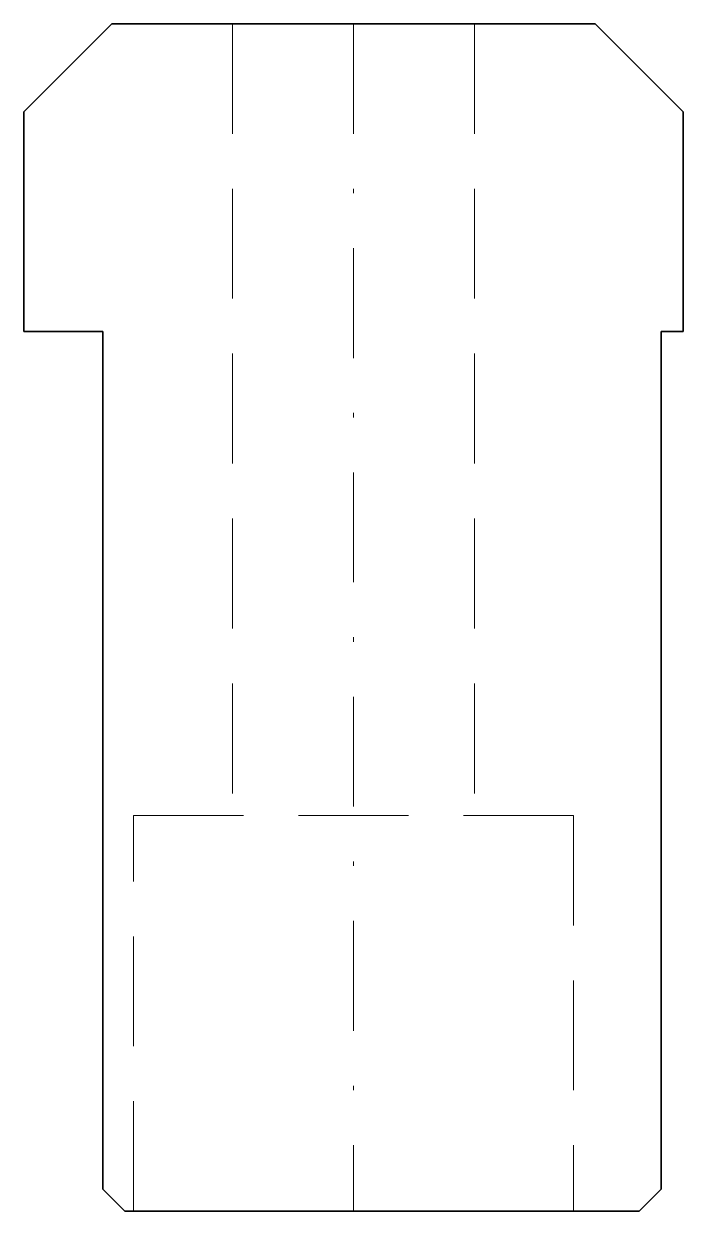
# Model space of a CAD drawing. Header units: millimetres. Extents: x -7.5 to 7.5, y -27 to 0.
import ezdxf

# ---------------------------------------------------------------- set-up
doc = ezdxf.new("R2010")
doc.units = ezdxf.units.MM
doc.header["$LTSCALE"] = 5
for name, pattern in [('AUSGEZOGEN', [0]), ('DASHDOT', [1, 0.5, -0.25, 0, -0.25]), ('DASHED', [0.75, 0.5, -0.25])]:
    doc.linetypes.add(name, pattern=pattern)
doc.layers.add('2', color=7, linetype='Continuous')

msp = doc.modelspace()

# ---------------------------------------------------------------- linework, layer by layer
at = {"layer": '2', "color": 7, "linetype": 'AUSGEZOGEN', "lineweight": 35}
for p, q in [((-7.5, -2), (-5.5, 0)), ((-5.5, 0), (5.5, 0)), ((5.5, 0), (7.5, -2)), ((-7.5, -7), (-7.5, -2)), ((7.5, -2), (7.5, -7)), ((-5.7, -7), (-7.5, -7)), ((-5.7, -26.5), (-5.7, -7)), ((7, -7), (7, -26.5)), ((7.5, -7), (7, -7)), ((-5.2, -27), (-5.7, -26.5)), ((7, -26.5), (6.5, -27)), ((6.5, -27), (-5.2, -27))]:
    msp.add_line(p, q, dxfattribs=at)
at = {"layer": '2', "color": 7, "linetype": 'DASHED', "lineweight": 18}
for p, q in [((-2.75, 0), (-2.75, -18)), ((2.75, 0), (2.75, -18)), ((-5, -27), (-5, -18)), ((-5, -18), (5, -18)), ((5, -18), (5, -27))]:
    msp.add_line(p, q, dxfattribs=at)
at = {"layer": '2', "color": 7, "linetype": 'DASHDOT', "lineweight": 18}
msp.add_line((0, 0), (0, -27), dxfattribs=at)

doc.saveas('drawing.dxf')
